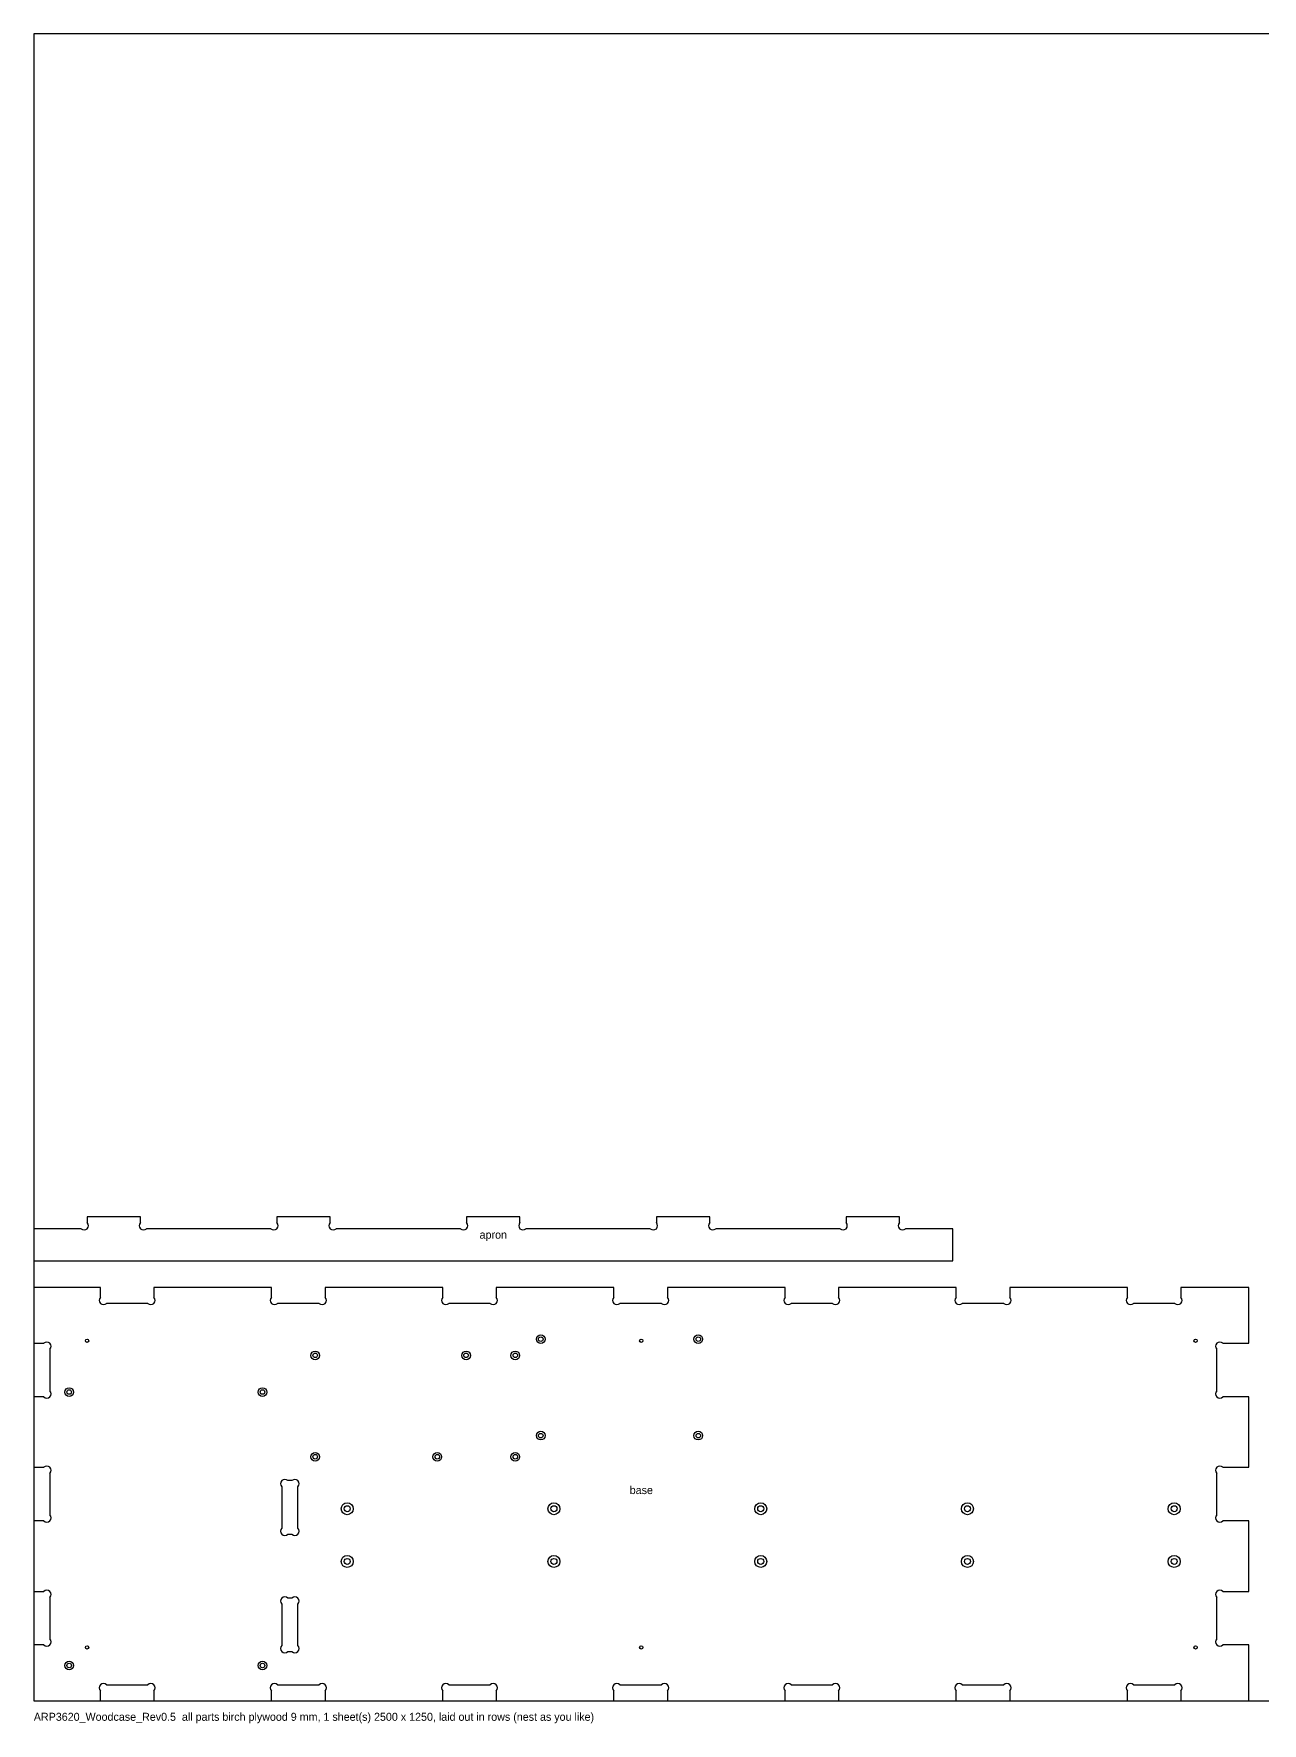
# Model space of a CAD drawing. Header units: millimetres. Extents: x 0 to 2500, y -17 to 1250.
# Drawn here: x 0 to 921, y -17 to 1250 of the extents above; entities that cross this region are included whole.
import ezdxf
from ezdxf.enums import TextEntityAlignment as Align

# ---------------------------------------------------------------- set-up
doc = ezdxf.new("R2010")
doc.units = ezdxf.units.MM
for name, color, linetype in [('CSK_BACK', 6, 'CONTINUOUS'), ('CUTOUT', 1, 'CONTINUOUS'), ('DRILL', 5, 'CONTINUOUS'), ('NOTE', 8, 'CONTINUOUS'), ('OUTLINE', 7, 'CONTINUOUS'), ('PILOT', 4, 'CONTINUOUS')]:
    doc.layers.add(name, color=color, linetype=linetype)

msp = doc.modelspace()

# ---------------------------------------------------------------- linework, layer by layer
at = {"layer": 'CSK_BACK'}
for centre, radius in [((380.08, 271.2), 3.25), ((498.19, 271.2), 3.25), ((211, 259), 3.25), ((324.11, 259), 3.25), ((361, 259), 3.25), ((26.5, 231.5), 3.25), ((171.5, 231.5), 3.25), ((380.08, 198.81), 3.25), ((498.19, 198.81), 3.25), ((211, 183), 3.25), ((302.52, 183), 3.25), ((361, 183), 3.25), ((235, 144), 4.5), ((390, 144), 4.5), ((545, 144), 4.5), ((700, 144), 4.5), ((855, 144), 4.5), ((235, 104.5), 4.5), ((390, 104.5), 4.5), ((545, 104.5), 4.5), ((700, 104.5), 4.5), ((855, 104.5), 4.5), ((26.5, 26.5), 3.25), ((171.5, 26.5), 3.25)]:
    msp.add_circle(centre, radius, dxfattribs=at)
at = {"layer": 'CUTOUT'}
for p, q in [((193.5495, 165.075), (190.4505, 165.075)), ((185.925, 160.5495), (185.925, 129.4505)), ((198.075, 129.4505), (198.075, 160.5495)), ((190.4505, 124.925), (193.5495, 124.925)), ((193.5495, 77.075), (190.4505, 77.075)), ((185.925, 72.5495), (185.925, 41.4505)), ((198.075, 41.4505), (198.075, 72.5495)), ((190.4505, 36.925), (193.5495, 36.925))]:
    msp.add_line(p, q, dxfattribs=at)
for centre, start, end in [((188.1877, 162.8123), 45, 225), ((195.8123, 162.8123), 315, 135), ((188.1877, 127.1877), 135, 315), ((195.8123, 127.1877), 225, 45), ((188.1877, 74.8123), 45, 225), ((195.8123, 74.8123), 315, 135), ((188.1877, 39.1877), 135, 315), ((195.8123, 39.1877), 225, 45)]:
    msp.add_arc(centre, 3.2, start, end, dxfattribs=at)
at = {"layer": 'DRILL'}
for centre, radius in [((380.08, 271.2), 1.7), ((498.19, 271.2), 1.7), ((211, 259), 1.7), ((324.11, 259), 1.7), ((361, 259), 1.7), ((26.5, 231.5), 1.7), ((171.5, 231.5), 1.7), ((380.08, 198.81), 1.7), ((498.19, 198.81), 1.7), ((211, 183), 1.7), ((302.52, 183), 1.7), ((361, 183), 1.7), ((235, 144), 2.25), ((390, 144), 2.25), ((545, 144), 2.25), ((700, 144), 2.25), ((855, 144), 2.25), ((235, 104.5), 2.25), ((390, 104.5), 2.25), ((545, 104.5), 2.25), ((700, 104.5), 2.25), ((855, 104.5), 2.25), ((26.5, 26.5), 1.7), ((171.5, 26.5), 1.7)]:
    msp.add_circle(centre, radius, dxfattribs=at)
at = {"layer": 'NOTE'}
for p, q in [((2500, 1250), (0, 1250)), ((0, 1250), (0, 0)), ((0, 0), (2500, 0))]:
    msp.add_line(p, q, dxfattribs=at)
at = {"layer": 'OUTLINE'}
for p, q in [((80, 363), (40, 363)), ((40, 363), (40, 358.5255)), ((80, 358.5255), (80, 363)), ((222.25, 363), (182.25, 363)), ((182.25, 363), (182.25, 358.5255)), ((222.25, 358.5255), (222.25, 363)), ((364.5, 363), (324.5, 363)), ((324.5, 363), (324.5, 358.5255)), ((364.5, 358.5255), (364.5, 363)), ((506.75, 363), (466.75, 363)), ((466.75, 363), (466.75, 358.5255)), ((506.75, 358.5255), (506.75, 363)), ((649, 363), (609, 363)), ((609, 363), (609, 358.5255)), ((649, 358.5255), (649, 363)), ((35.4745, 354), (0, 354)), ((0, 354), (0, 330)), ((177.7245, 354), (84.5255, 354)), ((319.9745, 354), (226.7755, 354)), ((462.2245, 354), (369.0255, 354)), ((604.4745, 354), (511.2755, 354)), ((689, 354), (653.5255, 354)), ((689, 330), (689, 354)), ((0, 330), (689, 330)), ((49.925, 310), (0, 310)), ((0, 310), (0, 268.075)), ((49.925, 302.5255), (49.925, 310)), ((178.2583, 310), (90.075, 310)), ((90.075, 310), (90.075, 302.5255)), ((178.2583, 302.5255), (178.2583, 310)), ((306.5917, 310), (218.4083, 310)), ((218.4083, 310), (218.4083, 302.5255)), ((306.5917, 302.5255), (306.5917, 310)), ((434.925, 310), (346.7417, 310)), ((346.7417, 310), (346.7417, 302.5255)), ((434.925, 302.5255), (434.925, 310)), ((563.2583, 310), (475.075, 310)), ((475.075, 310), (475.075, 302.5255)), ((563.2583, 302.5255), (563.2583, 310)), ((691.5917, 310), (603.4083, 310)), ((603.4083, 310), (603.4083, 302.5255)), ((691.5917, 302.5255), (691.5917, 310)), ((819.925, 310), (731.7417, 310)), ((731.7417, 310), (731.7417, 302.5255)), ((819.925, 302.5255), (819.925, 310)), ((911, 310), (860.075, 310)), ((860.075, 310), (860.075, 302.5255)), ((911, 268.075), (911, 310)), ((85.5495, 298), (54.4505, 298)), ((213.8828, 298), (182.7838, 298)), ((342.2162, 298), (311.1172, 298)), ((470.5495, 298), (439.4505, 298)), ((598.8828, 298), (567.7838, 298)), ((727.2162, 298), (696.1172, 298)), ((855.5495, 298), (824.4505, 298)), ((0, 268.075), (7.4745, 268.075)), ((891.5255, 268.075), (911, 268.075)), ((12, 263.5495), (12, 232.4505)), ((887, 232.4505), (887, 263.5495)), ((7.4745, 227.925), (0, 227.925)), ((0, 227.925), (0, 175.075)), ((911, 227.925), (891.5255, 227.925)), ((911, 175.075), (911, 227.925)), ((0, 175.075), (7.4745, 175.075)), ((12, 170.5495), (12, 139.4505)), ((887, 139.4505), (887, 170.5495)), ((891.5255, 175.075), (911, 175.075)), ((7.4745, 134.925), (0, 134.925)), ((0, 134.925), (0, 82.075)), ((911, 134.925), (891.5255, 134.925)), ((911, 82.075), (911, 134.925)), ((0, 82.075), (7.4745, 82.075)), ((12, 77.5495), (12, 46.4505)), ((887, 46.4505), (887, 77.5495)), ((891.5255, 82.075), (911, 82.075)), ((7.4745, 41.925), (0, 41.925)), ((0, 41.925), (0, 0)), ((911, 41.925), (891.5255, 41.925)), ((911, 0), (911, 41.925)), ((0, 0), (49.925, 0)), ((49.925, 0), (49.925, 7.4745)), ((54.4505, 12), (85.5495, 12)), ((90.075, 7.4745), (90.075, 0)), ((90.075, 0), (178.2583, 0)), ((178.2583, 0), (178.2583, 7.4745)), ((182.7838, 12), (213.8828, 12)), ((218.4083, 7.4745), (218.4083, 0)), ((218.4083, 0), (306.5917, 0)), ((306.5917, 0), (306.5917, 7.4745)), ((311.1172, 12), (342.2162, 12)), ((346.7417, 7.4745), (346.7417, 0)), ((346.7417, 0), (434.925, 0)), ((434.925, 0), (434.925, 7.4745)), ((439.4505, 12), (470.5495, 12)), ((475.075, 7.4745), (475.075, 0)), ((475.075, 0), (563.2583, 0)), ((563.2583, 0), (563.2583, 7.4745)), ((567.7838, 12), (598.8828, 12)), ((603.4083, 7.4745), (603.4083, 0)), ((603.4083, 0), (691.5917, 0)), ((691.5917, 0), (691.5917, 7.4745)), ((696.1172, 12), (727.2162, 12)), ((731.7417, 7.4745), (731.7417, 0)), ((731.7417, 0), (819.925, 0)), ((819.925, 0), (819.925, 7.4745)), ((824.4505, 12), (855.5495, 12)), ((860.075, 7.4745), (860.075, 0)), ((860.075, 0), (911, 0))]:
    msp.add_line(p, q, dxfattribs=at)
for centre, start, end in [((37.7373, 356.2627), 225, 45), ((82.2627, 356.2627), 135, 315), ((179.9873, 356.2627), 225, 45), ((224.5127, 356.2627), 135, 315), ((322.2373, 356.2627), 225, 45), ((366.7627, 356.2627), 135, 315), ((464.4873, 356.2627), 225, 45), ((509.0127, 356.2627), 135, 315), ((606.7373, 356.2627), 225, 45), ((651.2627, 356.2627), 135, 315), ((52.1877, 300.2627), 135, 315), ((87.8123, 300.2627), 225, 45), ((180.5211, 300.2627), 135, 315), ((216.1456, 300.2627), 225, 45), ((308.8544, 300.2627), 135, 315), ((344.4789, 300.2627), 225, 45), ((437.1877, 300.2627), 135, 315), ((472.8123, 300.2627), 225, 45), ((565.5211, 300.2627), 135, 315), ((601.1456, 300.2627), 225, 45), ((693.8544, 300.2627), 135, 315), ((729.4789, 300.2627), 225, 45), ((822.1877, 300.2627), 135, 315), ((857.8123, 300.2627), 225, 45), ((9.7373, 265.8123), 315, 135), ((889.2627, 265.8123), 45, 225), ((9.7373, 230.1877), 225, 45), ((889.2627, 230.1877), 135, 315), ((9.7373, 172.8123), 315, 135), ((889.2627, 172.8123), 45, 225), ((9.7373, 137.1877), 225, 45), ((889.2627, 137.1877), 135, 315), ((9.7373, 79.8123), 315, 135), ((889.2627, 79.8123), 45, 225), ((9.7373, 44.1877), 225, 45), ((889.2627, 44.1877), 135, 315), ((52.1877, 9.7373), 45, 225), ((87.8123, 9.7373), 315, 135), ((180.5211, 9.7373), 45, 225), ((216.1456, 9.7373), 315, 135), ((308.8544, 9.7373), 45, 225), ((344.4789, 9.7373), 315, 135), ((437.1877, 9.7373), 45, 225), ((472.8123, 9.7373), 315, 135), ((565.5211, 9.7373), 45, 225), ((601.1456, 9.7373), 315, 135), ((693.8544, 9.7373), 45, 225), ((729.4789, 9.7373), 315, 135), ((822.1877, 9.7373), 45, 225), ((857.8123, 9.7373), 315, 135)]:
    msp.add_arc(centre, 3.2, start, end, dxfattribs=at)
at = {"layer": 'PILOT'}
for centre in [(40, 270), (455.5, 270), (871, 270), (40, 40), (455.5, 40), (871, 40)]:
    msp.add_circle(centre, 1.25, dxfattribs=at)

# ---------------------------------------------------------------- texts
at = {"layer": 'NOTE'}
for s, p in [('apron', (344.5, 346.5)), ('base', (455.5, 155))]:
    msp.add_text(s, height=6, dxfattribs=at).set_placement(p, align=Align.CENTER)
msp.add_text('ARP3620_Woodcase_Rev0.5  all parts birch plywood 9 mm, 1 sheet(s) 2500 x 1250, laid out in rows (nest as you like)', height=6, dxfattribs=at).set_placement((0, -15))

doc.saveas('drawing.dxf')
